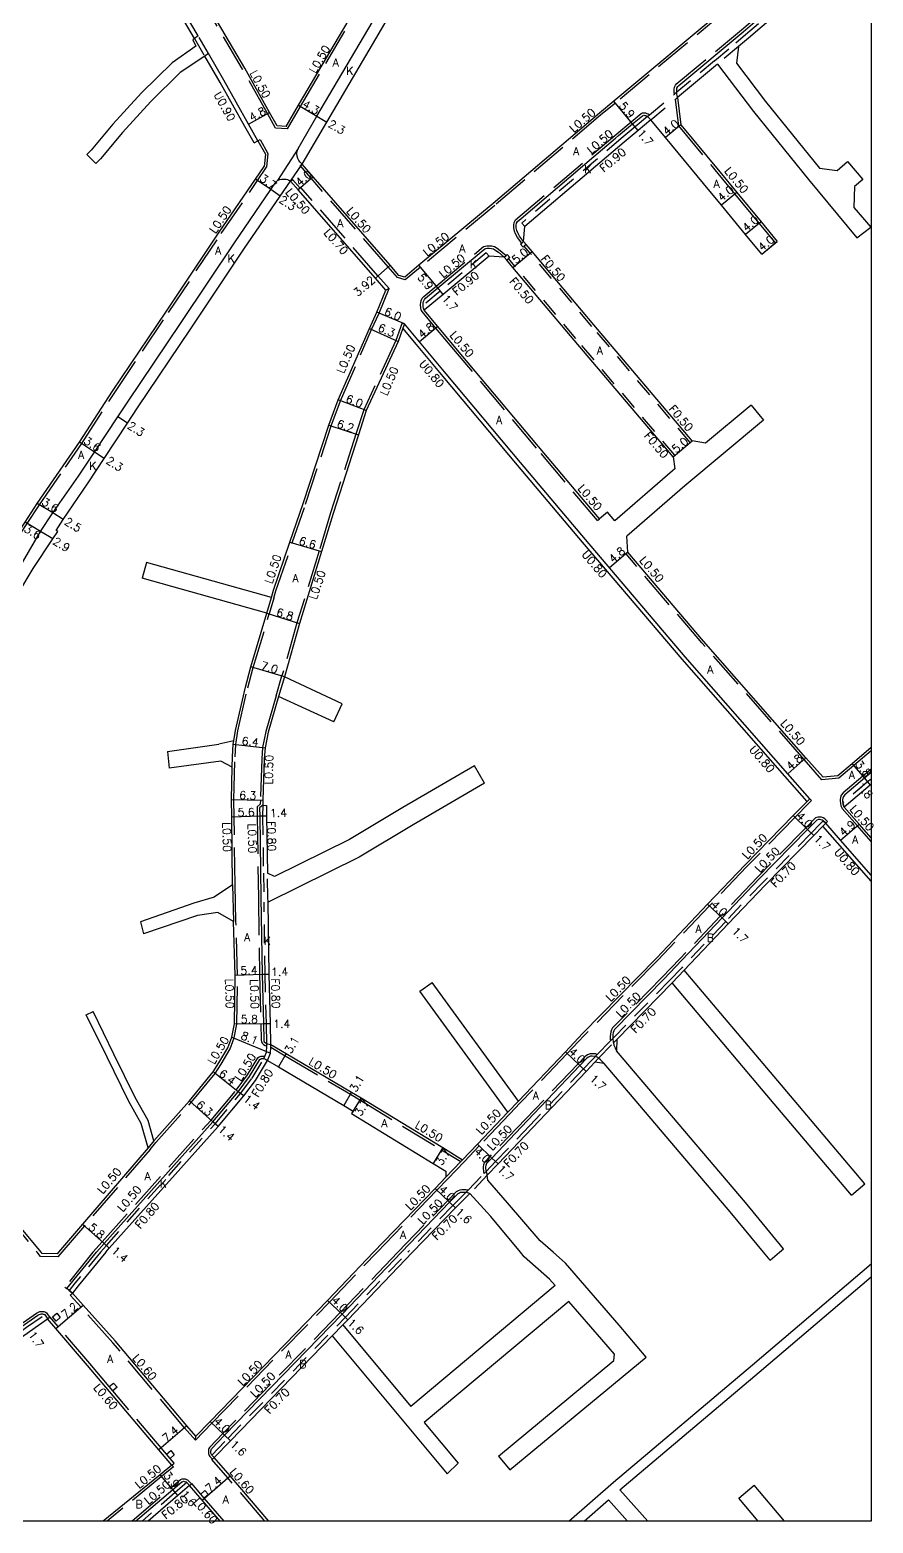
# Model space of a CAD drawing. Header units: metres. Extents: x -10400 to -9600, y -112200 to -111599.
# Drawn here: x -9768.2 to -9599.6, y -112200.4 to -111901.9 of the extents above; entities that cross this region are included whole.
import ezdxf

# ---------------------------------------------------------------- set-up
doc = ezdxf.new("R2010")
doc.units = ezdxf.units.M
doc.header["$LTSCALE"] = 2.5
doc.linetypes.add('2232000', pattern=[2.5, 1.5, -1])
doc.linetypes.add('2233000', pattern=[4, 3, -1])
for name, color, linetype in [('2101000', 177, 'Continuous'), ('2101001', 1, 'Continuous'), ('2102000', 191, 'Continuous'), ('2102001', 191, 'Continuous'), ('2213000', 6, 'Continuous'), ('2227000', 3, 'Continuous'), ('2231000', 162, 'Continuous'), ('2232000', 4, '2232000'), ('2233000', 62, '2233000'), ('2235000', 7, 'Continuous'), ('9201100', 215, 'Continuous'), ('9201500', 222, 'Continuous'), ('9202100', 82, 'Continuous'), ('9202200', 155, 'Continuous'), ('9203500', 155, 'Continuous'), ('999', 7, 'Continuous')]:
    doc.layers.add(name, color=color, linetype=linetype)
doc.styles.add('Dm_Anotation', font='txt.shx', dxfattribs={"bigfont": 'pscdm.shx'})

msp = doc.modelspace()

# ---------------------------------------------------------------- linework, layer by layer
at = {"layer": '2101000'}
for points in [[(-9713.72, -111928.73), (-9708.78, -111920.34), (-9695.18, -111897.24), (-9686.91, -111884.27), (-9683.75, -111879.27), (-9672.39, -111859.46)], [(-9716.94, -111921.2), (-9718.74, -111921.08), (-9720.23, -111918.41), (-9725.19, -111909.55), (-9734.58, -111893.55), (-9743.39, -111878.71), (-9747.29, -111872.01), (-9748.54, -111870.33), (-9751.72, -111866.71), (-9755.9, -111861.96)], [(-9716.94, -111921.2), (-9714.47, -111916.99), (-9700.86, -111893.89), (-9692.96, -111880.62), (-9689.87, -111875.48), (-9684.25, -111865.57)], [(-9734.53, -111903.12), (-9738.68, -111896.04), (-9747.52, -111881.17), (-9751.31, -111874.65), (-9752.27, -111873.36), (-9755.32, -111869.88), (-9756.74, -111868.28)], [(-9600, -111872.53), (-9607.56, -111879.04), (-9612.62, -111883.38), (-9629.33, -111897.75), (-9651.43, -111916.16), (-9654.3, -111918.55), (-9675.54, -111936.61), (-9690.4, -111948.97), (-9693.22, -111951.32)], [(-9605.03, -111886.88), (-9605.65, -111887.41), (-9607.66, -111889.14), (-9624.48, -111903.6), (-9626.46, -111905.25)], [(-9722.56, -111924.07), (-9724.42, -111920.76), (-9729.35, -111911.96), (-9732.45, -111906.67)], [(-9630.7, -111908.78), (-9638.7, -111915.44)], [(-9638.7, -111915.44), (-9637.99, -111920.9), (-9630.21, -111930.31), (-9626.81, -111934.43), (-9621.99, -111940.28), (-9618.76, -111944.19)], [(-9644.02, -111919.88), (-9646.57, -111922), (-9649.37, -111924.33), (-9669.23, -111941.22)], [(-9621.85, -111946.74), (-9625.08, -111942.83), (-9629.9, -111936.98), (-9633.49, -111932.62), (-9641.07, -111923.45), (-9644.02, -111919.88)], [(-9722.56, -111924.07), (-9721.08, -111926.73), (-9721.31, -111929.22)], [(-9802.15, -112039.54), (-9791.11, -112030.3), (-9782.98, -112020.67), (-9778.73, -112014.83), (-9773.03, -112006.32), (-9769.1, -112000.3), (-9766.67, -111996.58), (-9761.47, -111989.06), (-9758.21, -111984.31), (-9751.62, -111974.14), (-9740.86, -111958.16), (-9730.31, -111942.37), (-9723.04, -111931.74), (-9721.31, -111929.22)], [(-9694.38, -111951), (-9696.13, -111948.98), (-9711.52, -111931.26), (-9713.72, -111928.73)], [(-9829.48, -112071.56), (-9825.93, -112068.62), (-9815.28, -112059.81), (-9797.72, -112044.97), (-9786.39, -112035.73), (-9784.69, -112034.24), (-9777.08, -112024.42), (-9773.23, -112019.16), (-9767.53, -112009.59), (-9763.55, -112003.68), (-9762.59, -112002.21), (-9762.93, -112002.01), (-9761.48, -111999.79), (-9756.52, -111992.45), (-9753.29, -111987.57), (-9748.66, -111980.56), (-9746.62, -111977.47), (-9736.06, -111961.77), (-9725.37, -111945.78), (-9718.09, -111935.13), (-9716.05, -111932.14)], [(-9697, -111953.94), (-9699.09, -111951.55), (-9714.53, -111933.89), (-9716.05, -111932.14)], [(-9669.45, -111944.21), (-9669.23, -111941.22)], [(-9635.77, -111984.05), (-9655.41, -111960.85), (-9667.75, -111946.22), (-9668.93, -111944.82), (-9669.45, -111944.21)], [(-9676.34, -111947.16), (-9685.54, -111954.82), (-9689.32, -111957.96)], [(-9673.34, -111947.35), (-9676.34, -111947.16)], [(-9639.58, -111987.28), (-9659.37, -111963.91), (-9671.58, -111949.44), (-9672.83, -111947.96), (-9673.34, -111947.35)], [(-9693.22, -111951.32), (-9694.38, -111951)], [(-9719.85, -112015.35), (-9719.43, -112013.93), (-9716.17, -112004.31), (-9713.55, -111996.57), (-9708.38, -111980.93), (-9706.5, -111975.87), (-9700.29, -111961.59), (-9698.8, -111958.32), (-9697, -111953.94)], [(-9654.3, -111999.65), (-9666.47, -111985.23), (-9682.99, -111965.51), (-9686.59, -111961.21), (-9689.32, -111957.96)], [(-9693.29, -111960.69), (-9693.61, -111961.56), (-9694.55, -111964.2), (-9700.9, -111978.02), (-9702.49, -111982.87), (-9707.55, -111998.62), (-9709.85, -112006.21), (-9714.28, -112020.57), (-9717.27, -112031.21)], [(-9612.23, -112055.6), (-9616.61, -112050.6), (-9637.13, -112027.21), (-9657.08, -112003.79), (-9670.08, -111988.39), (-9684.92, -111970.68), (-9690.27, -111964.29), (-9693.29, -111960.69)], [(-9651.24, -112000.06), (-9652.69, -111998.33), (-9654.3, -111999.65)], [(-9648.6, -112006.34), (-9648.83, -112003.11)], [(-9600, -112045.39), (-9603.78, -112048.6), (-9606.61, -112051), (-9609.59, -112051.32), (-9613, -112047.43), (-9633.46, -112024.12), (-9648.6, -112006.34)], [(-9727.37, -112044.01), (-9727.04, -112041.95), (-9725.07, -112033.3), (-9723.99, -112029.25), (-9720.77, -112018.53)], [(-9718.46, -112035.18), (-9720.5, -112042.32), (-9721.13, -112045.43), (-9721.3, -112047.66), (-9721.58, -112055.92), (-9721.6, -112056.92), (-9720.84, -112056.94), (-9720.82, -112059.09), (-9720.68, -112070.48)], [(-9727.88, -112055.73), (-9727.69, -112049.33)], [(-9600, -112052.73), (-9600.16, -112052.87), (-9605.35, -112057.27)], [(-9727.62, -112072.85), (-9727.81, -112059.27), (-9727.88, -112055.73)], [(-9612.23, -112055.6), (-9612.79, -112056.17), (-9615.53, -112058.97), (-9625.17, -112068.8), (-9632.67, -112076.69), (-9642.91, -112087.46), (-9657.68, -112102.57), (-9661.1, -112106.17), (-9670.48, -112116.06)], [(-9600, -112063.42), (-9602.4, -112060.66), (-9605.35, -112057.27)], [(-9609.04, -112060.49), (-9609.61, -112061.07), (-9611.46, -112062.96), (-9621.12, -112072.81), (-9628.54, -112080.61), (-9637.34, -112089.87)], [(-9600, -112070.88), (-9606.1, -112063.87), (-9609.04, -112060.49)], [(-9765.91, -112146.26), (-9772.8, -112137.93), (-9783.45, -112125.78), (-9792.27, -112115.33), (-9793.84, -112113.47), (-9810.93, -112093.42), (-9825.95, -112075.73), (-9829.48, -112071.56)], [(-9719.97, -112104.71), (-9720.08, -112100.51), (-9720.35, -112090.73), (-9720.54, -112076.27)], [(-9743.35, -112124.02), (-9736.27, -112115.99), (-9731.54, -112110.21), (-9730.35, -112108.37), (-9728.56, -112105.39), (-9727.81, -112103.3), (-9727.28, -112100.6), (-9727.14, -112090.91), (-9727.45, -112080.16)], [(-9639.77, -112092.4), (-9650.84, -112103.73)], [(-9719.97, -112104.71), (-9716.89, -112106.54), (-9703.84, -112114.26), (-9701.93, -112115.39), (-9685.62, -112125.35), (-9681.65, -112127.77)], [(-9752.99, -112146.26), (-9752.28, -112145.46), (-9730.51, -112121.11), (-9725.41, -112115.03), (-9723.07, -112111.9), (-9720.65, -112107.92)], [(-9720.65, -112107.92), (-9718.46, -112109.2), (-9705.42, -112116.93), (-9703.54, -112118.04), (-9703.85, -112118.55), (-9687.55, -112128.51), (-9684.98, -112130.07)], [(-9655.24, -112108.28), (-9656.96, -112110.1), (-9667.68, -112121.4), (-9674.57, -112128.61), (-9676.71, -112130.85)], [(-9672.58, -112118.27), (-9678.69, -112124.67), (-9681.65, -112127.77)], [(-9744.52, -112125.38), (-9757.65, -112140.67), (-9762.45, -112146.26)], [(-9684.98, -112131.27), (-9687.13, -112133.52), (-9699.46, -112146.26)], [(-9684.98, -112130.07), (-9684.98, -112131.27)], [(-9680.21, -112134.53), (-9683.08, -112137.39), (-9691.66, -112146.26)], [(-9762.71, -112146.57), (-9765.71, -112146.5), (-9765.91, -112146.26)], [(-9762.45, -112146.26), (-9762.71, -112146.57)], [(-9752.99, -112146.26), (-9758.52, -112152.95), (-9759.63, -112154.42)], [(-9734.96, -112183.03), (-9732.11, -112180.07), (-9708.63, -112155.88), (-9699.46, -112146.26)], [(-9705.59, -112160.79), (-9704.6, -112159.77), (-9691.66, -112146.26)], [(-9734.96, -112183.03), (-9736.76, -112180.94), (-9751.12, -112163.98), (-9757.49, -112156.83), (-9759.63, -112154.42)], [(-9821.2, -112200), (-9818.84, -112198.32), (-9810.36, -112192.14), (-9802.84, -112186.66), (-9788, -112176.29), (-9774.71, -112166.62), (-9768.22, -112162.08), (-9764.62, -112159.56)], [(-9739.77, -112188.8), (-9742.37, -112185.77), (-9756.64, -112168.91), (-9762.96, -112161.5), (-9764.62, -112159.56)], [(-9731.3, -112187.3), (-9728.08, -112183.96), (-9707.71, -112162.97)], [(-9720.37, -112200), (-9728.12, -112190.99), (-9731.3, -112187.3)], [(-9739.77, -112188.8), (-9742.14, -112190.73), (-9753.51, -112200)], [(-9736.24, -112192.91), (-9738.56, -112194.91), (-9744.48, -112200)], [(-9730.14, -112200), (-9733.73, -112195.82), (-9736.24, -112192.91)]]:
    msp.add_lwpolyline(points, dxfattribs=at)
at = {"layer": '2101001'}
msp.add_lwpolyline([(-9621.85, -111946.74), (-9619.15, -111944.51), (-9618.76, -111944.19)], dxfattribs=at)
at = {"layer": '2102000'}
for points in [[(-9734.53, -111903.12), (-9735.26, -111903.65), (-9735.6, -111903.89), (-9734.96, -111905.14)], [(-9734.96, -111905.14), (-9739.73, -111908.48), (-9745.81, -111914.48), (-9751.54, -111920.78), (-9755.9, -111925.99), (-9756.74, -111926.85)], [(-9732.45, -111906.67), (-9733.2, -111907.17), (-9738.13, -111910.42), (-9744, -111916.2), (-9749.65, -111922.42), (-9754.04, -111927.67), (-9754.97, -111928.6)], [(-9626.46, -111905.25), (-9626.91, -111908.58)], [(-9630.7, -111908.78), (-9623.47, -111918.25), (-9612.48, -111931.81)], [(-9626.91, -111908.58), (-9621.1, -111916.2), (-9610.27, -111929.55)], [(-9610.27, -111929.55), (-9606.76, -111930.04), (-9604.7, -111928.24)], [(-9612.48, -111931.81), (-9602.84, -111943.49)], [(-9601.64, -111931.81), (-9603.32, -111933.22), (-9603.42, -111937.44), (-9600.06, -111941.34)], [(-9623.93, -111976.91), (-9633.07, -111984.54)], [(-9621.47, -111979.91), (-9637.22, -111993.04), (-9648.83, -112003.11)], [(-9633.07, -111984.54), (-9635.77, -111984.05)], [(-9639.58, -111987.28), (-9639.23, -111989.67)], [(-9639.23, -111989.67), (-9639.68, -111990.04), (-9651.24, -112000.06)], [(-9719.85, -112015.35), (-9744.84, -112008.36)], [(-9720.77, -112018.53), (-9745.74, -112011.55)], [(-9705.74, -112036.63), (-9717.27, -112031.21)], [(-9707.42, -112040.26), (-9718.46, -112035.18)], [(-9740.62, -112046.17), (-9730.36, -112044.71)], [(-9727.37, -112044.01), (-9730.36, -112044.71)], [(-9729.97, -112048.09), (-9740.28, -112049.47)], [(-9727.69, -112049.33), (-9729.97, -112048.09)], [(-9679.29, -112049.06), (-9693.58, -112057.39), (-9704.27, -112063.78), (-9719.26, -112071.18)], [(-9677.28, -112052.52), (-9691.53, -112060.82), (-9702.35, -112067.29), (-9720.54, -112076.27)], [(-9719.26, -112071.18), (-9720.68, -112070.48)], [(-9727.62, -112072.85), (-9731.29, -112075.26)], [(-9731.29, -112075.26), (-9735.35, -112076.5), (-9746.07, -112080.22)], [(-9730.59, -112078.32), (-9734.63, -112078.94), (-9745.45, -112082.6)], [(-9727.45, -112080.16), (-9730.59, -112078.32)], [(-9670.48, -112116.06), (-9687.75, -112092.32)], [(-9603.9, -112134.84), (-9621.56, -112113.99), (-9639.77, -112092.4)], [(-9601.23, -112132.58), (-9618.66, -112112.01), (-9637.34, -112089.87)], [(-9672.58, -112118.27), (-9690.17, -112094.09)], [(-9743.35, -112124.02), (-9744.53, -112119.95), (-9747.11, -112115.3), (-9751.34, -112106.64), (-9755.53, -112098.14)], [(-9744.52, -112125.38), (-9745.92, -112120.54), (-9748.44, -112115.99), (-9752.73, -112107.24), (-9756.88, -112098.8)], [(-9650.84, -112103.73), (-9650.89, -112106.03)], [(-9617.49, -112145.6), (-9625.12, -112136.34), (-9650.89, -112106.03)], [(-9653.37, -112108.53), (-9655.24, -112108.28)], [(-9621.48, -112146.26), (-9627.82, -112138.57), (-9653.37, -112108.53)], [(-9672.68, -112136.4), (-9676.6, -112131.87), (-9676.71, -112130.85)], [(-9676, -112139.1), (-9680.21, -112134.53)], [(-9663.55, -112146.26), (-9666.12, -112144), (-9672.68, -112136.4)], [(-9670.09, -112146.26), (-9676, -112139.1)], [(-9672.23, -112189.74), (-9644.93, -112167.22), (-9650.33, -112160.85), (-9661.05, -112148.46), (-9663.55, -112146.26)], [(-9663.13, -112152.93), (-9664.25, -112151.64), (-9669.36, -112147.15), (-9670.09, -112146.26)], [(-9620.19, -112147.82), (-9621.48, -112146.26)], [(-9660.42, -112200), (-9651.48, -112192.22), (-9623.69, -112168.74), (-9600, -112148.57)], [(-9650.19, -112193.75), (-9622.37, -112170.25), (-9600, -112151.2)], [(-9663.13, -112152.93), (-9692.01, -112177.07)], [(-9660.39, -112156.1), (-9689.32, -112180.29)], [(-9651.3, -112166.67), (-9653.79, -112163.73), (-9660.39, -112156.1)], [(-9705.59, -112160.79), (-9692.01, -112177.07)], [(-9707.71, -112162.97), (-9684.71, -112190.53)], [(-9674.46, -112187.04), (-9651.42, -112167.92), (-9651.3, -112166.67)], [(-9689.32, -112180.29), (-9682.52, -112188.44)], [(-9644.63, -112200), (-9650.19, -112193.75)], [(-9617.31, -112200), (-9623.36, -112192.82)], [(-9657.37, -112200), (-9652.48, -112195.74)], [(-9648.68, -112200), (-9652.48, -112195.74)], [(-9622.54, -112200), (-9626.42, -112195.4)]]:
    msp.add_lwpolyline(points, dxfattribs=at)
at = {"layer": '2102001'}
for points in [[(-9754.97, -111928.6), (-9756.74, -111926.85)], [(-9604.7, -111928.24), (-9601.64, -111931.81)], [(-9602.84, -111943.49), (-9600.06, -111941.34)], [(-9623.93, -111976.91), (-9621.47, -111979.91)], [(-9744.84, -112008.36), (-9745.74, -112011.55)], [(-9707.42, -112040.26), (-9705.74, -112036.63)], [(-9740.62, -112046.17), (-9740.28, -112049.47)], [(-9677.28, -112052.52), (-9679.29, -112049.06)], [(-9746.07, -112080.22), (-9745.45, -112082.6)], [(-9690.17, -112094.09), (-9687.75, -112092.32)], [(-9756.88, -112098.8), (-9755.53, -112098.14)], [(-9603.9, -112134.84), (-9601.23, -112132.58)], [(-9620.19, -112147.82), (-9618.3, -112146.26)], [(-9618.3, -112146.26), (-9617.49, -112145.6)], [(-9674.46, -112187.04), (-9672.23, -112189.74)], [(-9684.71, -112190.53), (-9682.52, -112188.44)], [(-9626.42, -112195.4), (-9623.36, -112192.82)]]:
    msp.add_lwpolyline(points, dxfattribs=at)
at = {"layer": '2213000'}
for points in [[(-9713.72, -111928.73), (-9714.14, -111928.35), (-9714.37, -111928.06), (-9714.59, -111927.63), (-9714.72, -111927.19), (-9714.78, -111926.68), (-9714.75, -111926.18), (-9714.54, -111925.6), (-9710.76, -111919.18), (-9697.14, -111896.02), (-9688.84, -111883.01), (-9685.7, -111878.06), (-9674.38, -111858.31), (-9667.31, -111846.27)], [(-9638.7, -111915.44), (-9638.77, -111915.06), (-9638.81, -111914.78), (-9638.83, -111914.38), (-9638.84, -111914.19), (-9638.83, -111913.82), (-9638.79, -111913.54), (-9638.64, -111913.24), (-9638.45, -111913.02), (-9625.56, -111902.28), (-9608.77, -111887.85), (-9607.22, -111886.52), (-9606.99, -111886.46), (-9606.8, -111886.42), (-9606.51, -111886.42), (-9606.18, -111886.42), (-9605.93, -111886.46), (-9605.79, -111886.48), (-9605.46, -111886.61), (-9605.03, -111886.88)], [(-9645.71, -111919.07), (-9645.55, -111919.01), (-9645.41, -111918.98), (-9645.2, -111919), (-9644.99, -111919.06), (-9644.84, -111919.14), (-9644.68, -111919.26), (-9644.58, -111919.34), (-9644.02, -111919.88)], [(-9655.4, -111927.23), (-9651.05, -111923.53)], [(-9777.6, -112021.12), (-9775.04, -112017.74), (-9769.62, -112008.36), (-9766.02, -112002.17), (-9763.6, -111998.47), (-9758.42, -111991.16), (-9755.21, -111986.3), (-9750.58, -111979.29), (-9748.56, -111976.24), (-9737.92, -111960.42), (-9727.27, -111944.48), (-9719.99, -111933.83), (-9718.97, -111932.34), (-9718.65, -111932.02), (-9718.4, -111931.87), (-9718.16, -111931.8), (-9717.85, -111931.74), (-9717.61, -111931.73), (-9717.18, -111931.74), (-9716.89, -111931.78), (-9716.67, -111931.83), (-9716.4, -111931.94), (-9716.05, -111932.14)], [(-9669.45, -111944.21), (-9670.25, -111943.15), (-9670.61, -111942.46), (-9670.81, -111942.02), (-9670.92, -111941.47), (-9670.92, -111940.98), (-9670.84, -111940.57), (-9670.65, -111940.19), (-9669.97, -111939.61)], [(-9677.91, -111946.26), (-9677.22, -111945.68), (-9677.01, -111945.6), (-9676.74, -111945.56), (-9676.36, -111945.56), (-9675.89, -111945.59), (-9675.46, -111945.71), (-9674.99, -111945.99), (-9674.44, -111946.38), (-9673.34, -111947.35)], [(-9689.32, -111957.96), (-9689.43, -111957.72), (-9689.48, -111957.52), (-9689.54, -111957.26), (-9689.55, -111956.98), (-9689.55, -111956.77), (-9689.54, -111956.55), (-9689.46, -111956.2), (-9689.28, -111955.82), (-9689.06, -111955.53), (-9686.63, -111953.51), (-9686.23, -111953.17)], [(-9600, -112050.37), (-9601.32, -112051.5), (-9605.22, -112054.8), (-9605.52, -112055.14), (-9605.64, -112055.48), (-9605.69, -112055.82), (-9605.68, -112056.07), (-9605.64, -112056.43), (-9605.63, -112056.46), (-9605.53, -112056.89), (-9605.35, -112057.27)], [(-9721.6, -112056.92), (-9722.24, -112057.43), (-9722.21, -112059.12), (-9721.96, -112075.38), (-9721.75, -112090.76), (-9721.48, -112100.53), (-9721.4, -112103.79), (-9721.36, -112104.01), (-9721.29, -112104.17), (-9721.14, -112104.33), (-9720.91, -112104.46), (-9720.78, -112104.51), (-9720.62, -112104.57), (-9720.35, -112104.65), (-9719.97, -112104.71)], [(-9609.04, -112060.49), (-9609.54, -112060), (-9609.77, -112059.88), (-9610.03, -112059.81), (-9610.27, -112059.78), (-9610.53, -112059.78), (-9610.81, -112059.86), (-9612.67, -112061.77), (-9622.34, -112071.62), (-9629.77, -112079.44), (-9637.79, -112087.88)], [(-9637.79, -112087.88), (-9641.44, -112091.67), (-9651.27, -112101.74), (-9651.42, -112102), (-9651.55, -112102.36), (-9651.6, -112102.73), (-9651.63, -112103.18), (-9651.63, -112103.54), (-9651.63, -112103.69), (-9651.56, -112104.23), (-9651.51, -112104.42), (-9651.41, -112104.84), (-9651.17, -112105.39), (-9650.89, -112106.03)], [(-9759.63, -112154.42), (-9760.27, -112153.94), (-9760.8, -112153.53), (-9754.87, -112146.26), (-9753.32, -112144.53), (-9731.56, -112120.18), (-9726.51, -112114.17), (-9724.22, -112111.1), (-9722.17, -112107.73), (-9722.08, -112107.65), (-9721.83, -112107.55), (-9721.58, -112107.54), (-9721.36, -112107.55), (-9721.05, -112107.65), (-9720.65, -112107.92)], [(-9653.37, -112108.53), (-9654.07, -112107.78), (-9654.46, -112107.47), (-9654.62, -112107.35), (-9654.91, -112107.2), (-9655.11, -112107.14), (-9655.18, -112107.12), (-9655.75, -112107.07), (-9656.05, -112107.1), (-9656.45, -112107.24), (-9656.84, -112107.5), (-9658.19, -112108.93), (-9668.64, -112119.93), (-9675.8, -112127.44), (-9676.85, -112128.54), (-9677.02, -112128.9), (-9677.06, -112129.2), (-9677.06, -112129.52), (-9677.01, -112129.88), (-9676.96, -112130.1), (-9676.87, -112130.4), (-9676.71, -112130.85)], [(-9731.3, -112187.3), (-9731.8, -112186.82), (-9731.87, -112186.68), (-9731.92, -112186.57), (-9731.96, -112186.41), (-9731.97, -112186.22), (-9731.97, -112186.03), (-9731.94, -112185.83), (-9731.89, -112185.69), (-9731.84, -112185.55), (-9729.23, -112182.85), (-9705.75, -112158.65), (-9693.89, -112146.26), (-9684.24, -112136.28), (-9682.53, -112134.49), (-9682.29, -112134.36), (-9682.04, -112134.28), (-9681.78, -112134.24), (-9681.5, -112134.23), (-9681.08, -112134.25), (-9680.95, -112134.27), (-9680.75, -112134.29), (-9680.48, -112134.37), (-9680.21, -112134.53)], [(-9824.12, -112200), (-9819.83, -112196.94), (-9811.36, -112190.77), (-9803.82, -112185.28), (-9788.99, -112174.91), (-9775.71, -112165.24), (-9769.21, -112160.7), (-9766.56, -112158.84), (-9766.27, -112158.69), (-9766.05, -112158.63), (-9765.85, -112158.6), (-9765.66, -112158.59), (-9765.48, -112158.61), (-9765.35, -112158.65), (-9765.27, -112158.69), (-9765.19, -112158.74), (-9764.62, -112159.56)], [(-9747.03, -112200), (-9739.6, -112193.69), (-9737.77, -112192.13), (-9737.59, -112192.07), (-9737.42, -112192.05), (-9737.22, -112192.07), (-9737.04, -112192.13), (-9736.91, -112192.19), (-9736.76, -112192.3), (-9736.24, -112192.91)]]:
    msp.add_lwpolyline(points, dxfattribs=at)
at = {"layer": '2227000'}
for points in [[(-9651.05, -111923.53), (-9650.49, -111923.06), (-9647.66, -111920.69), (-9645.71, -111919.07)], [(-9669.97, -111939.61), (-9655.4, -111927.23)], [(-9686.23, -111953.17), (-9677.91, -111946.26)]]:
    msp.add_lwpolyline(points, dxfattribs=at)
at = {"layer": '2231000'}
for points in [[(-9735.26, -111903.65), (-9739.46, -111896.5), (-9748.29, -111881.62), (-9752.06, -111875.15), (-9752.97, -111873.92), (-9756, -111870.48), (-9756.83, -111869.54)], [(-9723.35, -111924.51), (-9725.21, -111921.2), (-9730.13, -111912.41), (-9733.2, -111907.17)], [(-9723.35, -111924.51), (-9722.56, -111924.07)], [(-9612.79, -112056.17), (-9617.21, -112051.13), (-9637.74, -112027.74), (-9657.69, -112004.3), (-9670.69, -111988.91), (-9685.53, -111971.2), (-9690.89, -111964.8), (-9693.61, -111961.56)], [(-9600, -112072.1), (-9606.7, -112064.4), (-9609.61, -112061.07)]]:
    msp.add_lwpolyline(points, dxfattribs=at)
at = {"layer": '2232000'}
for points in [[(-9605.62, -111886.2), (-9605.93, -111886.46), (-9606.24, -111886.73), (-9608.25, -111888.46), (-9625.06, -111902.91), (-9627.04, -111904.56)], [(-9735.26, -111903.65), (-9733.2, -111907.17)], [(-9732.45, -111906.67), (-9734.53, -111903.12)], [(-9631.27, -111908.09), (-9627.04, -111904.56)], [(-9626.46, -111905.25), (-9630.7, -111908.78)], [(-9631.27, -111908.09), (-9638.83, -111914.38), (-9639.28, -111914.75)], [(-9644.6, -111919.19), (-9644.29, -111918.93), (-9639.31, -111914.78), (-9639.28, -111914.75)], [(-9644.02, -111919.88), (-9639.15, -111915.82), (-9638.7, -111915.44)], [(-9644.6, -111919.19), (-9644.68, -111919.26), (-9647.15, -111921.31), (-9649.95, -111923.64), (-9669.81, -111940.53)], [(-9669.81, -111940.53), (-9669.23, -111941.22)], [(-9636.15, -111984.38), (-9655.79, -111961.18), (-9668.14, -111946.54), (-9669.31, -111945.15)], [(-9676.91, -111946.47), (-9686.12, -111954.12), (-9689.55, -111956.98)], [(-9676.91, -111946.47), (-9676.34, -111947.16)], [(-9639.2, -111986.96), (-9658.99, -111963.59), (-9671.19, -111949.12), (-9672.45, -111947.64)], [(-9689.32, -111957.96), (-9689.43, -111957.72), (-9689.48, -111957.52), (-9689.54, -111957.26), (-9689.55, -111956.98)], [(-9636.15, -111984.38), (-9635.77, -111984.05)], [(-9639.2, -111986.96), (-9639.58, -111987.28)], [(-9600, -112051.69), (-9600.68, -112052.26), (-9605.63, -112056.46)], [(-9605.35, -112057.27), (-9605.53, -112056.89), (-9605.63, -112056.46)], [(-9721.6, -112056.92), (-9721.62, -112059.1), (-9721.48, -112070.49)], [(-9609.54, -112060), (-9610.11, -112060.58), (-9611.96, -112062.47), (-9621.62, -112072.32), (-9629.05, -112080.13), (-9637.68, -112089.21), (-9637.84, -112089.38)], [(-9609.54, -112060), (-9609.04, -112060.49)], [(-9721.48, -112070.49), (-9721.34, -112076.29)], [(-9720.54, -112076.27), (-9720.56, -112075.34), (-9720.68, -112070.48)], [(-9720.77, -112104.71), (-9720.78, -112104.51), (-9720.88, -112100.54), (-9721.15, -112090.74), (-9721.34, -112076.29)], [(-9640.28, -112091.91), (-9637.84, -112089.38)], [(-9640.28, -112091.91), (-9651.34, -112103.24)], [(-9639.77, -112092.4), (-9637.34, -112089.87)], [(-9655.74, -112107.8), (-9655.11, -112107.14), (-9654.72, -112106.74), (-9652.09, -112104.01), (-9651.63, -112103.54), (-9651.34, -112103.24)], [(-9655.24, -112108.28), (-9654.46, -112107.47), (-9651.51, -112104.42), (-9650.84, -112103.73)], [(-9754.06, -112146.26), (-9752.87, -112144.93), (-9731.12, -112120.58), (-9726.04, -112114.54), (-9723.73, -112111.45), (-9721.36, -112107.55)], [(-9721.36, -112107.55), (-9721.16, -112107.09), (-9720.83, -112106.3), (-9720.78, -112105.04), (-9720.77, -112104.71)], [(-9720.65, -112107.92), (-9720.03, -112106.47), (-9719.99, -112105.28), (-9719.97, -112104.71)], [(-9655.74, -112107.8), (-9657.47, -112109.62), (-9668.19, -112120.92), (-9675.07, -112128.13), (-9676.96, -112130.1), (-9677.21, -112130.37)], [(-9680.71, -112134.03), (-9680.52, -112133.84), (-9677.36, -112130.52), (-9677.21, -112130.37)], [(-9676.71, -112130.85), (-9680.21, -112134.53)], [(-9680.71, -112134.03), (-9680.95, -112134.27), (-9683.58, -112136.9), (-9692.63, -112146.26)], [(-9754.06, -112146.26), (-9759.14, -112152.46), (-9760.27, -112153.94)], [(-9731.8, -112186.82), (-9728.58, -112183.47), (-9705.11, -112159.28), (-9692.63, -112146.26)], [(-9760.27, -112153.94), (-9759.63, -112154.42)], [(-9822.92, -112200), (-9819.42, -112197.5), (-9810.95, -112191.34), (-9803.42, -112185.85), (-9788.58, -112175.48), (-9775.29, -112165.8), (-9768.8, -112161.26), (-9765.19, -112158.74)], [(-9765.19, -112158.74), (-9764.62, -112159.56)], [(-9707.71, -112162.97), (-9705.59, -112160.79)], [(-9731.8, -112186.82), (-9731.3, -112187.3)], [(-9736.76, -112192.3), (-9739.08, -112194.3), (-9745.7, -112200)], [(-9736.76, -112192.3), (-9736.24, -112192.91)]]:
    msp.add_lwpolyline(points, dxfattribs=at)
at = {"layer": '2233000'}
for points in [[(-9716.67, -111921.72), (-9719.04, -111921.56), (-9720.67, -111918.66), (-9725.63, -111909.8), (-9735.01, -111893.81), (-9743.82, -111878.97), (-9747.71, -111872.29), (-9748.93, -111870.65), (-9752.1, -111867.04), (-9756.28, -111862.29)], [(-9716.67, -111921.72), (-9714.04, -111917.25), (-9700.43, -111894.14), (-9692.53, -111880.88), (-9689.44, -111875.73), (-9683.81, -111865.81)], [(-9600, -111873.19), (-9607.24, -111879.42), (-9612.29, -111883.76), (-9629.01, -111898.13), (-9651.11, -111916.55), (-9653.98, -111918.93), (-9675.22, -111936.99), (-9690.08, -111949.36), (-9693.1, -111951.87)], [(-9639.31, -111914.78), (-9639.33, -111914.42), (-9639.34, -111914.2), (-9639.33, -111913.78), (-9639.28, -111913.38), (-9639.06, -111912.96), (-9638.8, -111912.66), (-9625.88, -111901.9), (-9609.1, -111887.48), (-9607.46, -111886.06), (-9607.1, -111885.97), (-9606.85, -111885.92), (-9606.51, -111885.92), (-9606.14, -111885.92), (-9605.85, -111885.97), (-9605.67, -111886), (-9605.47, -111886.07)], [(-9639.15, -111915.82), (-9638.47, -111921.11), (-9630.59, -111930.63), (-9627.2, -111934.75), (-9622.37, -111940.6), (-9619.15, -111944.51)], [(-9669.83, -111944.54), (-9670.67, -111943.42), (-9671.06, -111942.69), (-9671.29, -111942.18), (-9671.42, -111941.52), (-9671.42, -111940.93), (-9671.32, -111940.4), (-9671.04, -111939.87), (-9650.82, -111922.68), (-9647.98, -111920.31), (-9645.97, -111918.63), (-9645.7, -111918.53), (-9645.43, -111918.48), (-9645.11, -111918.51), (-9644.8, -111918.6), (-9644.57, -111918.72), (-9644.38, -111918.86), (-9644.29, -111918.93)], [(-9722.56, -111924.07), (-9722.13, -111923.83)], [(-9722.13, -111923.83), (-9720.56, -111926.62), (-9720.83, -111929.39)], [(-9801.98, -112040.05), (-9790.76, -112030.65), (-9782.58, -112020.98), (-9778.32, -112015.11), (-9772.61, -112006.59), (-9768.68, -112000.58), (-9766.25, -111996.86), (-9761.06, -111989.35), (-9757.8, -111984.59), (-9751.2, -111974.42), (-9740.44, -111958.43), (-9729.9, -111942.65), (-9722.63, -111932.03), (-9720.83, -111929.39)], [(-9714.09, -111929.05), (-9713.72, -111928.73)], [(-9694.66, -111951.44), (-9696.51, -111949.31), (-9711.9, -111931.59), (-9714.09, -111929.05)], [(-9716.05, -111932.14), (-9715.67, -111931.82)], [(-9714.15, -111933.56), (-9715.67, -111931.82)], [(-9696.34, -111953.64), (-9698.57, -111951.09), (-9714, -111933.43), (-9714.15, -111933.56), (-9714.53, -111933.89)], [(-9689.74, -111958.23), (-9689.9, -111957.89), (-9689.97, -111957.63), (-9690.03, -111957.32), (-9690.05, -111957.01), (-9690.05, -111956.76), (-9690.03, -111956.48), (-9689.94, -111956.04), (-9689.71, -111955.55), (-9689.43, -111955.19), (-9686.95, -111953.12), (-9677.48, -111945.25), (-9677.15, -111945.12), (-9676.78, -111945.06), (-9676.34, -111945.06), (-9675.8, -111945.1), (-9675.27, -111945.24), (-9674.71, -111945.57), (-9674.13, -111945.99), (-9672.96, -111947.02)], [(-9619.15, -111944.51), (-9618.76, -111944.19)], [(-9693.1, -111951.87), (-9694.66, -111951.44)], [(-9719.37, -112015.49), (-9718.96, -112014.08), (-9715.7, -112004.47), (-9713.07, -111996.73), (-9707.91, -111981.09), (-9706.03, -111976.06), (-9699.83, -111961.79), (-9698.34, -111958.52), (-9696.34, -111953.64)], [(-9696.34, -111953.64), (-9697, -111953.94)], [(-9654.68, -111999.97), (-9666.85, -111985.55), (-9683.37, -111965.83), (-9686.98, -111961.53), (-9689.74, -111958.23)], [(-9693.75, -111960.49), (-9695.02, -111964.01), (-9701.36, -111977.84), (-9702.97, -111982.72), (-9708.03, -111998.47), (-9710.33, -112006.06), (-9714.76, -112020.43), (-9717.76, -112031.07)], [(-9693.75, -111960.49), (-9693.29, -111960.69)], [(-9654.68, -111999.97), (-9654.3, -111999.65)], [(-9648.98, -112006.67), (-9648.6, -112006.34)], [(-9600, -112046.05), (-9603.46, -112048.98), (-9606.4, -112051.48), (-9609.8, -112051.85), (-9613.38, -112047.76), (-9633.84, -112024.44), (-9648.98, -112006.67)], [(-9720.77, -112018.53), (-9719.85, -112015.35)], [(-9719.37, -112015.49), (-9720.29, -112018.68)], [(-9727.38, -112055.73), (-9727.13, -112047.22), (-9726.99, -112044.77), (-9726.55, -112042.04), (-9724.59, -112033.42), (-9723.51, -112029.38), (-9720.29, -112018.68)], [(-9718.94, -112035.04), (-9717.76, -112031.07)], [(-9717.27, -112031.21), (-9718.46, -112035.18)], [(-9718.94, -112035.04), (-9720.99, -112042.2), (-9721.62, -112045.36), (-9721.8, -112047.64), (-9722.08, -112055.9), (-9722.1, -112056.67)], [(-9727.69, -112049.33), (-9727.63, -112047.2), (-9727.49, -112044.72), (-9727.37, -112044.01)], [(-9600, -112049.72), (-9601.65, -112051.12), (-9605.57, -112054.44), (-9605.96, -112054.88), (-9606.12, -112055.35), (-9606.19, -112055.79), (-9606.17, -112056.1), (-9606.13, -112056.51), (-9606.01, -112057.06), (-9605.77, -112057.55)], [(-9727.12, -112072.84), (-9727.31, -112059.26), (-9727.38, -112055.73)], [(-9722.1, -112056.67), (-9722.75, -112057.2), (-9722.71, -112059.13), (-9722.46, -112075.39), (-9722.25, -112090.77), (-9721.98, -112100.54), (-9721.9, -112103.84), (-9721.84, -112104.16), (-9721.71, -112104.45), (-9721.45, -112104.72), (-9721.13, -112104.92), (-9720.95, -112104.98), (-9720.78, -112105.04)], [(-9611.87, -112055.95), (-9612.43, -112056.52), (-9615.17, -112059.32), (-9624.81, -112069.15), (-9632.31, -112077.03), (-9642.55, -112087.8), (-9657.32, -112102.92), (-9660.73, -112106.52), (-9670.11, -112116.4)], [(-9612.23, -112055.6), (-9611.87, -112055.95)], [(-9608.69, -112060.14), (-9609.24, -112059.6), (-9609.58, -112059.41), (-9609.93, -112059.32), (-9610.24, -112059.27), (-9610.61, -112059.28), (-9611.08, -112059.42), (-9613.03, -112061.42), (-9622.7, -112071.28), (-9630.13, -112079.1), (-9638.15, -112087.53)], [(-9600, -112064.18), (-9602.78, -112060.99), (-9605.77, -112057.55)], [(-9609.04, -112060.49), (-9608.69, -112060.14)], [(-9829.94, -112071.95), (-9826.4, -112076.12), (-9811.39, -112093.81), (-9794.3, -112113.86), (-9792.73, -112115.72), (-9783.91, -112126.17), (-9773.25, -112138.32), (-9766.69, -112146.26)], [(-9727.62, -112072.85), (-9727.45, -112080.16)], [(-9726.95, -112080.15), (-9727.12, -112072.84)], [(-9742.97, -112124.35), (-9735.89, -112116.32), (-9731.13, -112110.51), (-9729.92, -112108.64), (-9728.1, -112105.61), (-9727.32, -112103.43), (-9726.78, -112100.65), (-9726.64, -112090.91), (-9726.95, -112080.15)], [(-9638.15, -112087.53), (-9641.79, -112091.32), (-9651.67, -112101.43), (-9651.88, -112101.8), (-9652.03, -112102.23), (-9652.1, -112102.68), (-9652.13, -112103.16), (-9652.13, -112103.72), (-9652.09, -112104.01)], [(-9755.54, -112146.26), (-9753.69, -112144.2), (-9731.94, -112119.85), (-9726.9, -112113.86), (-9724.63, -112110.82), (-9722.56, -112107.41), (-9722.34, -112107.21), (-9721.93, -112107.06), (-9721.57, -112107.04), (-9721.27, -112107.06), (-9721.16, -112107.09)], [(-9719.99, -112105.28), (-9717.14, -112106.97), (-9704.09, -112114.69), (-9702.18, -112115.82), (-9685.88, -112125.78), (-9682, -112128.14)], [(-9654.72, -112106.74), (-9654.73, -112106.74), (-9655.09, -112106.63), (-9655.75, -112106.57), (-9656.16, -112106.6), (-9656.67, -112106.79), (-9657.16, -112107.11), (-9658.56, -112108.58), (-9669, -112119.59), (-9676.16, -112127.09), (-9677.27, -112128.26), (-9677.5, -112128.76), (-9677.56, -112129.16), (-9677.56, -112129.56), (-9677.5, -112129.98), (-9677.44, -112130.23), (-9677.36, -112130.52)], [(-9672.58, -112118.27), (-9670.48, -112116.06)], [(-9670.11, -112116.4), (-9672.22, -112118.61)], [(-9672.22, -112118.61), (-9678.33, -112125.02), (-9681.29, -112128.12)], [(-9743.35, -112124.02), (-9744.52, -112125.38)], [(-9744.14, -112125.71), (-9742.97, -112124.35)], [(-9744.14, -112125.71), (-9757.27, -112140.99), (-9761.79, -112146.26)], [(-9684.98, -112131.27), (-9682, -112128.14), (-9681.65, -112127.77)], [(-9681.29, -112128.12), (-9684.62, -112131.62)], [(-9684.62, -112131.62), (-9686.77, -112133.87), (-9698.76, -112146.26)], [(-9694.58, -112146.26), (-9684.6, -112135.94), (-9682.84, -112134.09), (-9682.49, -112133.9), (-9682.16, -112133.79), (-9681.82, -112133.74), (-9681.49, -112133.73), (-9681.04, -112133.75), (-9680.88, -112133.77), (-9680.65, -112133.8), (-9680.52, -112133.84)], [(-9762.57, -112147.17), (-9766, -112147.09), (-9766.69, -112146.26)], [(-9761.79, -112146.26), (-9762.57, -112147.17)], [(-9755.54, -112146.26), (-9761.18, -112153.22)], [(-9735.06, -112183.85), (-9731.75, -112180.42), (-9708.27, -112156.22), (-9698.76, -112146.26)], [(-9694.58, -112146.26), (-9706.11, -112158.31), (-9729.59, -112182.5), (-9732.26, -112185.27), (-9732.36, -112185.51), (-9732.43, -112185.72), (-9732.47, -112185.99), (-9732.47, -112186.24), (-9732.45, -112186.49), (-9732.4, -112186.72), (-9732.33, -112186.89), (-9732.21, -112187.12), (-9731.68, -112187.63)], [(-9761.18, -112153.22), (-9760.8, -112153.53)], [(-9760.08, -112154.82), (-9759.63, -112154.42)], [(-9735.06, -112183.85), (-9737.22, -112181.33), (-9751.57, -112164.37), (-9757.93, -112157.23), (-9760.08, -112154.82)], [(-9824.98, -112200), (-9820.12, -112196.53), (-9811.66, -112190.37), (-9804.11, -112184.87), (-9789.28, -112174.51), (-9776, -112164.83), (-9769.5, -112160.29), (-9766.82, -112158.41), (-9766.46, -112158.23), (-9766.16, -112158.14), (-9765.89, -112158.1), (-9765.65, -112158.09), (-9765.39, -112158.11), (-9765.16, -112158.18), (-9765.03, -112158.25), (-9764.84, -112158.37), (-9764.24, -112159.23)], [(-9764.62, -112159.56), (-9764.24, -112159.23), (-9764.16, -112159.17)], [(-9739.31, -112188.41), (-9740.13, -112187.46), (-9740.84, -112186.63), (-9741.92, -112185.38), (-9751.57, -112173.97), (-9752.28, -112173.13), (-9756.18, -112168.52), (-9762.51, -112161.11), (-9764.16, -112159.17)], [(-9735.06, -112183.85), (-9734.96, -112183.03)], [(-9731.75, -112187.69), (-9731.68, -112187.63), (-9731.3, -112187.3)], [(-9721.16, -112200), (-9728.58, -112191.38), (-9731.75, -112187.69)], [(-9739.45, -112189.19), (-9741.83, -112191.12), (-9752.72, -112200)], [(-9739.77, -112188.8), (-9739.31, -112188.41)], [(-9739.77, -112188.8), (-9739.45, -112189.19)], [(-9747.8, -112200), (-9739.92, -112193.31), (-9738.02, -112191.69), (-9737.71, -112191.58), (-9737.43, -112191.54), (-9737.12, -112191.58), (-9736.85, -112191.67), (-9736.65, -112191.76), (-9736.42, -112191.93), (-9735.86, -112192.58)], [(-9736.24, -112192.91), (-9735.86, -112192.58), (-9735.78, -112192.52)], [(-9729.34, -112200), (-9733.28, -112195.43), (-9734, -112194.59), (-9735.78, -112192.52)]]:
    msp.add_lwpolyline(points, dxfattribs=at)
at = {"layer": '2235000'}
for points in [[(-9669.54, -111945.34), (-9670.06, -111944.73), (-9669.83, -111944.54), (-9669.45, -111944.21), (-9668.93, -111944.82), (-9669.31, -111945.15)], [(-9672.83, -111947.96), (-9673.34, -111947.35), (-9672.96, -111947.02), (-9672.73, -111946.83), (-9672.22, -111947.44), (-9672.45, -111947.64)], [(-9762.92, -112160.01), (-9763.63, -112159.18), (-9762.79, -112158.46), (-9762.08, -112159.3)], [(-9751.57, -112173.97), (-9752.28, -112173.13), (-9751.45, -112172.42), (-9750.73, -112173.26)], [(-9740.13, -112187.46), (-9740.84, -112186.63), (-9740.01, -112185.91), (-9739.29, -112186.75)], [(-9733.28, -112195.43), (-9734, -112194.59), (-9733.16, -112193.88), (-9732.44, -112194.71)]]:
    msp.add_lwpolyline(points, close=True, dxfattribs=at)
at = {"layer": '9201100'}
for points in [[(-9647.66, -111920.69), (-9651.43, -111916.16)], [(-9724.42, -111920.76), (-9720.23, -111918.41)], [(-9714.47, -111916.99), (-9710.76, -111919.18)], [(-9710.76, -111919.18), (-9708.78, -111920.34)], [(-9646.57, -111922), (-9647.66, -111920.69)], [(-9637.99, -111920.9), (-9641.07, -111923.45)], [(-9711.52, -111931.26), (-9714.53, -111933.89)], [(-9719.99, -111933.83), (-9723.04, -111931.74)], [(-9718.09, -111935.13), (-9719.99, -111933.83)], [(-9626.81, -111934.43), (-9629.9, -111936.98)], [(-9621.99, -111940.28), (-9625.08, -111942.83)], [(-9671.58, -111949.44), (-9667.75, -111946.22)], [(-9621.85, -111946.74), (-9618.76, -111944.19)], [(-9696.13, -111948.98), (-9699.09, -111951.55)], [(-9686.63, -111953.51), (-9690.4, -111948.97)], [(-9685.54, -111954.82), (-9686.63, -111953.51)], [(-9693.29, -111960.69), (-9698.8, -111958.32)], [(-9686.59, -111961.21), (-9690.27, -111964.29)], [(-9700.29, -111961.59), (-9694.55, -111964.2)], [(-9700.9, -111978.02), (-9706.5, -111975.87)], [(-9748.66, -111980.56), (-9750.58, -111979.29)], [(-9708.38, -111980.93), (-9702.49, -111982.87)], [(-9755.21, -111986.3), (-9758.21, -111984.31)], [(-9639.58, -111987.28), (-9635.77, -111984.05)], [(-9753.29, -111987.57), (-9755.21, -111986.3)], [(-9763.6, -111998.47), (-9766.67, -111996.58)], [(-9761.48, -111999.79), (-9763.6, -111998.47)], [(-9766.02, -112002.17), (-9769.1, -112000.3)], [(-9763.55, -112003.68), (-9766.02, -112002.17)], [(-9716.17, -112004.31), (-9709.85, -112006.21)], [(-9720.77, -112018.53), (-9714.28, -112020.57)], [(-9717.27, -112031.21), (-9723.99, -112029.25)], [(-9727.49, -112044.72), (-9721.13, -112045.43)], [(-9613, -112047.43), (-9616.61, -112050.6)], [(-9603.78, -112048.6), (-9601.32, -112051.5)], [(-9601.32, -112051.5), (-9600.16, -112052.87)], [(-9727.88, -112055.73), (-9721.58, -112055.92)], [(-9722.21, -112059.12), (-9727.81, -112059.27)], [(-9720.82, -112059.09), (-9722.21, -112059.12)], [(-9615.53, -112058.97), (-9612.67, -112061.77)], [(-9612.67, -112061.77), (-9611.46, -112062.96)], [(-9606.1, -112063.87), (-9602.4, -112060.66)], [(-9632.67, -112076.69), (-9629.77, -112079.44)], [(-9629.77, -112079.44), (-9628.54, -112080.61)], [(-9721.75, -112090.76), (-9727.14, -112090.91)], [(-9720.35, -112090.73), (-9721.75, -112090.76)], [(-9727.28, -112100.6), (-9721.48, -112100.53)], [(-9721.48, -112100.53), (-9720.08, -112100.51)], [(-9727.81, -112103.3), (-9720.03, -112106.47)], [(-9716.89, -112106.54), (-9718.46, -112109.2)], [(-9658.19, -112108.93), (-9661.1, -112106.17)], [(-9726.51, -112114.17), (-9731.54, -112110.21)], [(-9656.96, -112110.1), (-9658.19, -112108.93)], [(-9731.56, -112120.18), (-9736.27, -112115.99)], [(-9725.41, -112115.03), (-9726.51, -112114.17)], [(-9703.84, -112114.26), (-9705.42, -112116.93)], [(-9701.93, -112115.39), (-9703.85, -112118.55)], [(-9730.51, -112121.11), (-9731.56, -112120.18)], [(-9685.62, -112125.35), (-9687.55, -112128.51)], [(-9678.69, -112124.67), (-9675.8, -112127.44)], [(-9675.8, -112127.44), (-9674.57, -112128.61)], [(-9687.13, -112133.52), (-9684.24, -112136.28)], [(-9684.24, -112136.28), (-9683.08, -112137.39)], [(-9753.32, -112144.53), (-9757.65, -112140.67)], [(-9752.28, -112145.46), (-9753.32, -112144.53)], [(-9762.96, -112161.5), (-9757.49, -112156.83)], [(-9708.63, -112155.88), (-9705.75, -112158.65)], [(-9704.6, -112159.77), (-9705.75, -112158.65)], [(-9736.76, -112180.94), (-9742.37, -112185.77)], [(-9732.11, -112180.07), (-9729.23, -112182.85)], [(-9729.23, -112182.85), (-9728.08, -112183.96)], [(-9739.6, -112193.69), (-9742.14, -112190.73)], [(-9733.73, -112195.82), (-9728.12, -112190.99)], [(-9738.56, -112194.91), (-9739.6, -112193.69)]]:
    msp.add_lwpolyline(points, dxfattribs=at)
at = {"layer": '9201100', "flags": 128}
msp.add_lwpolyline([(-9648.6, -112006.34), (-9652.25, -112009.46)], dxfattribs=at)
at = {"layer": '9202200'}
for points in [[(-9714.54, -111925.6), (-9718.65, -111932.02)], [(-9716.05, -111932.14), (-9713.72, -111928.73)]]:
    msp.add_lwpolyline(points, dxfattribs=at)
at = {"layer": '999'}
msp.add_lwpolyline([(-10400, -111600), (-9600, -111600), (-9600, -112200), (-10400, -112200)], close=True, dxfattribs=at)

# ---------------------------------------------------------------- texts
at = {"layer": '9201500', "style": 'Dm_Anotation'}
for s, rotation, p in [('4.3', 329.5159, (-9713.84, -111917.22)), ('5.9', 309.8018, (-9650.49, -111917.13)), ('4.8', 29.2487, (-9723.77, -111920.28)), ('2.3', 329.5159, (-9708.68, -111921.16)), ('1.7', 309.8018, (-9646.84, -111922.62)), ('4.0', 39.6124, (-9640.83, -111923.12)), ('3.7', 325.6381, (-9722.36, -111931.97)), ('4.0', 41.1483, (-9714.18, -111933.28)), ('4.0', 39.5038, (-9629.87, -111936.33)), ('2.3', 325.6381, (-9718.49, -111936.23)), ('4.0', 39.5038, (-9624.9, -111942.34)), ('4.0', 39.5038, (-9621.77, -111946.26)), ('5.0', 40.1518, (-9670.95, -111948.79)), ('3.92', 40.9636, (-9702.6, -111955.32)), ('5.9', 309.7615, (-9690.78, -111951.45)), ('1.7', 309.7615, (-9685.9, -111955.67)), ('6.0', 336.7041, (-9697.48, -111958.78)), ('6.3', 336.7041, (-9698.73, -111962.01)), ('4.8', 39.9607, (-9689.72, -111963.7)), ('6.0', 339.0008, (-9705.15, -111976.28)), ('2.3', 326.5569, (-9748.78, -111981.42)), ('6.2', 341.7347, (-9706.93, -111981.3)), ('3.6', 326.5547, (-9757.55, -111984.46)), ('5.0', 40.2484, (-9638.96, -111986.63)), ('2.3', 326.5547, (-9753.09, -111988.39)), ('3.6', 328.2984, (-9765.95, -111996.7)), ('2.5', 328.2984, (-9761.4, -112000.62)), ('3.6', 328.6677, (-9769.49, -112002.08)), ('2.9', 328.6677, (-9763.71, -112004.58)), ('6.6', 343.28, (-9714.51, -112004.7)), ('4.8', 40.4238, (-9651.58, -112008.56)), ('6.8', 342.616, (-9719.03, -112018.98)), ('7.0', 343.7572, (-9722.14, -112029.68)), ('6.4', 353.5992, (-9725.89, -112044.8)), ('4.8', 41.2648, (-9616.08, -112049.99)), ('3.8', 310.2813, (-9603.28, -112048.8)), ('1.8', 310.2813, (-9602.94, -112053.17)), ('6.3', 358.3224, (-9726.33, -112055.68)), ('5.6', 1.5147, (-9726.62, -112059.14)), ('1.4', 1.5147, (-9720.16, -112059.28)), ('4.0', 315.5731, (-9615.05, -112059.22)), ('4.9', 41.0436, (-9605.52, -112063.24)), ('1.7', 315.5731, (-9611.54, -112063.77)), ('4.0', 316.4379, (-9632.13, -112076.93)), ('1.7', 316.4379, (-9627.97, -112082.26)), ('5.4', 1.5379, (-9726.05, -112090.78)), ('1.4', 1.5379, (-9719.93, -112091.05)), ('5.8', 0.6684, (-9725.99, -112100.48)), ('1.4', 0.6684, (-9719.53, -112101.42)), ('8.1', 337.7783, (-9726.13, -112103.54)), ('3.1', 59.3922, (-9715.97, -112106.72)), ('4.0', 316.5018, (-9660.54, -112106.35)), ('6.4', 321.8046, (-9730.53, -112110.83)), ('3.1', 59.3753, (-9702.96, -112114.4)), ('1.7', 316.5018, (-9656.39, -112111.74)), ('6.3', 318.3561, (-9735.04, -112116.95)), ('1.4', 321.8046, (-9725.63, -112115.85)), ('3.7', 58.5979, (-9702, -112119.21)), ('1.4', 318.3561, (-9730.67, -112121.91)), ('3.7', 58.6016, (-9685.8, -112129.08)), ('4.0', 316.3391, (-9679.48, -112126.27)), ('1.7', 316.3391, (-9674.85, -112129.81)), ('4.0', 316.3402, (-9686.54, -112133.83)), ('1.6', 316.3402, (-9683.22, -112138.37)), ('5.8', 318.2198, (-9756.61, -112141.46)), ('1.4', 318.2198, (-9751.97, -112146.13)), ('7.2', 40.4604, (-9761, -112159.6)), ('4.0', 316.0374, (-9707.99, -112156.05)), ('1.6', 316.0374, (-9704.82, -112160.49)), ('1.7', 305.6318, (-9768.54, -112162.79)), ('7.4', 40.6749, (-9740.85, -112184.32)), ('4.0', 316.0366, (-9731.53, -112180.22)), ('1.6', 316.0366, (-9728.25, -112184.81)), ('3.9', 310.6536, (-9741.55, -112190.96)), ('1.6', 310.6536, (-9738.14, -112194.68)), ('7.4', 40.7079, (-9732.21, -112194.37))]:
    msp.add_text(s, height=1.6, rotation=rotation, dxfattribs=at).set_placement(p)
at = {"layer": '9202100', "style": 'Dm_Anotation'}
for s, p in [('A', (-9707.63, -111909.24)), ('K', (-9704.9, -111910.9)), ('A', (-9659.57, -111926.97)), ('K', (-9657.34, -111930.56)), ('A', (-9631.48, -111933.5)), ('A', (-9706.71, -111941.36)), ('A', (-9731.14, -111946.84)), ('A', (-9682.33, -111946.43)), ('K', (-9728.63, -111948.41)), ('K', (-9680.2, -111949.53)), ('A', (-9654.83, -111966.84)), ('A', (-9674.95, -111980.7)), ('A', (-9758.53, -111987.68)), ('K', (-9756.28, -111989.85)), ('A', (-9715.66, -112012.29)), ('A', (-9632.75, -112030.55)), ('A', (-9604.44, -112051.64)), ('A', (-9603.78, -112064.55)), ('A', (-9725.34, -112084.09)), ('K', (-9721.41, -112084.81)), ('A', (-9635.11, -112082.42)), ('B', (-9632.84, -112084.21)), ('A', (-9667.63, -112115.73)), ('B', (-9665.21, -112117.63)), ('A', (-9697.91, -112121.27)), ('A', (-9745.24, -112131.83)), ('K', (-9742.19, -112133.29)), ('A', (-9694.17, -112143.61)), ('A', (-9752.74, -112168.39)), ('A', (-9717.08, -112167.5)), ('B', (-9714.31, -112169.42)), ('B', (-9747.04, -112197.45)), ('A', (-9729.63, -112196.52))]:
    msp.add_text(s, height=1.6, dxfattribs=at).set_placement(p)
at = {"layer": '9203500', "style": 'Dm_Anotation'}
for s, rotation, p in [('L0.50', 59.5138, (-9711.06, -111910.76)), ('L0.50', 299.2498, (-9724.27, -111910.55)), ('U0.90', 299.2498, (-9731.46, -111914.86)), ('L0.50', 40.3706, (-9659.45, -111922.53)), ('L0.50', 40.3706, (-9655.94, -111926.8)), ('F0.90', 40.3714, (-9653.41, -111930.5)), ('L0.50', 309.5038, (-9629.42, -111930.18)), ('L0.50', 310.9629, (-9717.14, -111934.44)), ('L0.50', 56.2497, (-9731.08, -111942.77)), ('L0.50', 310.9629, (-9704.95, -111938.22)), ('L0.70', 310.9629, (-9709.5, -111942.52)), ('L0.50', 39.7617, (-9688.74, -111947.27)), ('L0.50', 39.7617, (-9685.55, -111951.6)), ('F0.50', 310.1559, (-9666.1, -111947.77)), ('F0.90', 39.7617, (-9682.83, -111955.14)), ('F0.50', 310.1559, (-9672.4, -111952.26)), ('L0.50', 309.9484, (-9684.32, -111962.98)), ('L0.50', 66.6059, (-9705.42, -111970.74)), ('L0.50', 66.6059, (-9696.79, -111975.16)), ('U0.80', 309.9484, (-9690.47, -111968.75)), ('F0.50', 310.2494, (-9640.54, -111977.73)), ('F0.50', 310.2494, (-9645.46, -111983.11)), ('L0.50', 310.1792, (-9658.72, -111993.62)), ('U0.80', 310.4238, (-9657.95, -112006.83)), ('L0.50', 71.2645, (-9719.76, -112012.77)), ('L0.50', 310.4245, (-9646.38, -112008)), ('L0.50', 71.2645, (-9710.9, -112015.93)), ('L0.50', 311.2643, (-9618.18, -112040.62)), ('L0.50', 89.0179, (-9719.62, -112052.8)), ('U0.80', 311.2643, (-9624.47, -112045.85)), ('L0.50', 311.2643, (-9604.38, -112057.75)), ('L0.50', 271.5148, (-9729.65, -112060.31)), ('L0.50', 271.5148, (-9724.58, -112060.58)), ('F0.80', 271.5162, (-9720.72, -112060.11)), ('L0.50', 45.5694, (-9624.78, -112067.81)), ('L0.50', 45.5694, (-9622.25, -112070.49)), ('U0.80', 311.0516, (-9607.47, -112066.37)), ('F0.70', 45.5694, (-9619.09, -112073.46)), ('L0.50', 271.5379, (-9729.1, -112091.61)), ('L0.50', 271.5379, (-9724.13, -112091.7)), ('F0.80', 271.5363, (-9719.91, -112091.53)), ('L0.50', 45.6711, (-9652.06, -112096.27)), ('L0.50', 45.6711, (-9650.01, -112099.48)), ('F0.70', 45.5694, (-9647.06, -112102.61)), ('L0.50', 59.0221, (-9731.33, -112108.85)), ('L0.50', 58.6968, (-9725.96, -112112.2)), ('L0.50', 329.007, (-9712.56, -112108.59)), ('F0.80', 58.7149, (-9722.55, -112115.42)), ('L0.50', 46.3392, (-9677.95, -112122.89)), ('L0.50', 328.5946, (-9691.33, -112121.23)), ('L0.50', 46.3392, (-9675.74, -112126.04)), ('F0.70', 46.3398, (-9672.46, -112129.45)), ('L0.50', 49.3371, (-9753.61, -112134.76)), ('L0.50', 49.3371, (-9749.6, -112138.32)), ('L0.50', 45.8457, (-9692.1, -112137.96)), ('F0.80', 49.3371, (-9746.08, -112141.71)), ('L0.50', 45.8457, (-9689.61, -112140.82)), ('F0.70', 45.1972, (-9686.8, -112143.99)), ('L0.60', 310.2437, (-9747.74, -112167.47)), ('L0.50', 46.0341, (-9725.62, -112173.09)), ('L0.60', 310.2438, (-9755.53, -112173.38)), ('L0.50', 46.0341, (-9723.08, -112175.44)), ('F0.70', 46.0341, (-9720.26, -112178.71)), ('L0.50', 39.7194, (-9746.31, -112193.62)), ('L0.60', 310.708, (-9728.28, -112190.23)), ('L0.50', 39.7194, (-9744.48, -112196.78)), ('F0.80', 39.7194, (-9740.97, -112199.71)), ('L0.60', 310.708, (-9735.62, -112196.25))]:
    msp.add_text(s, height=1.6, rotation=rotation, dxfattribs=at).set_placement(p)

doc.saveas('drawing.dxf')
